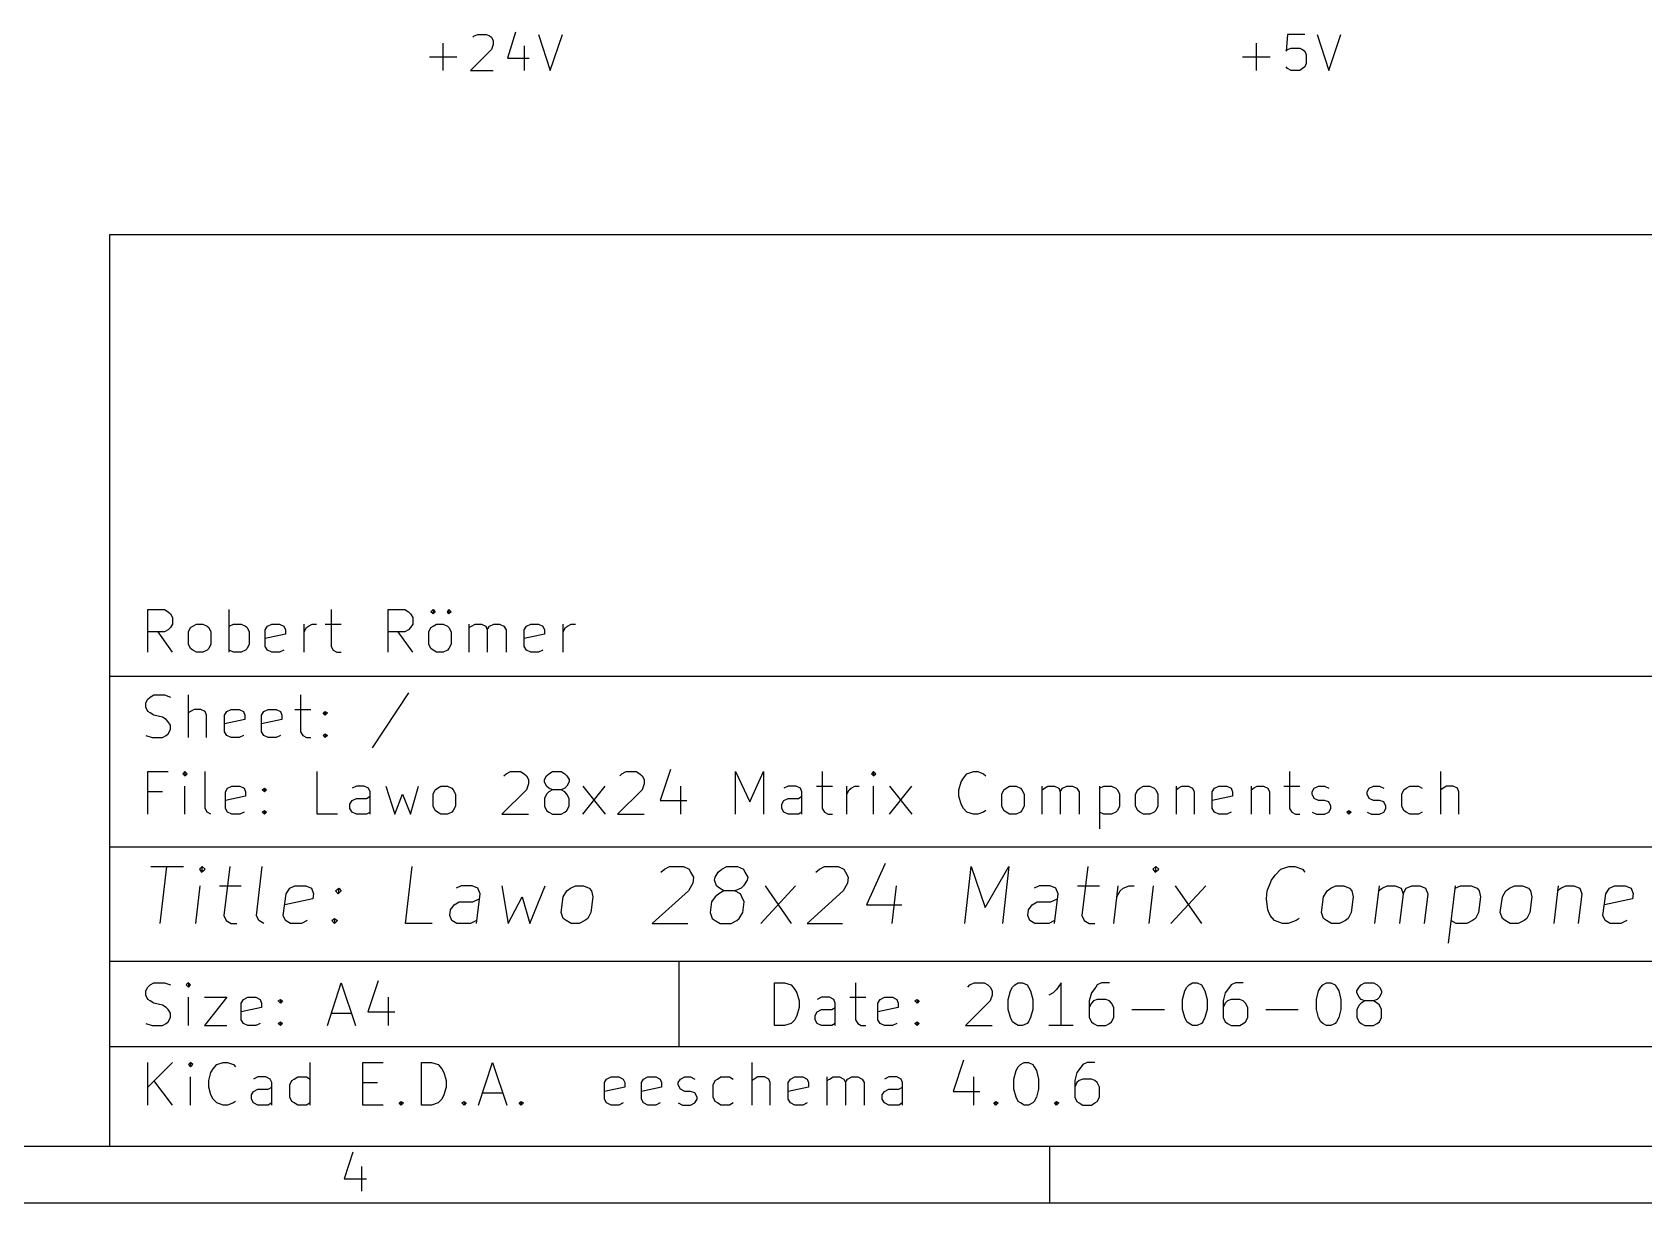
# Model space of a CAD drawing. Extents: x 10 to 287, y -200 to -10.
# Drawn here: x 174.3 to 230.9, y -200 to -158.9 of the extents above; entities that cross this region are included whole.
import ezdxf

# ---------------------------------------------------------------- set-up
doc = ezdxf.new("R2010")
doc.units = 0
doc.header["$MEASUREMENT"] = 0

msp = doc.modelspace()

# ---------------------------------------------------------------- linework, layer by layer
at = {"layer": 'Cyan 2'}
for p, q in [((189.814, -159.029), (189.941, -158.979)), ((189.941, -158.979), (190.246, -158.979)), ((190.246, -158.979), (190.348, -159.029)), ((191.262, -158.902), (190.983, -159.817)), ((192.075, -158.979), (192.481, -160.249)), ((192.481, -160.249), (192.913, -158.979)), ((218.364, -158.979), (218.313, -159.563)), ((218.973, -158.979), (218.364, -158.979)), ((219.405, -158.979), (219.812, -160.249)), ((219.812, -160.249), (220.243, -158.979)), ((188.722, -160.249), (188.722, -159.283)), ((190.424, -159.512), (189.687, -160.249)), ((189.763, -159.08), (189.814, -159.029)), ((190.348, -159.029), (190.424, -159.08)), ((190.424, -159.08), (190.475, -159.207)), ((190.475, -159.334), (190.424, -159.512)), ((190.475, -159.207), (190.475, -159.334)), ((191.567, -159.385), (191.567, -160.249)), ((217.272, -160.249), (217.272, -159.283)), ((218.313, -159.563), (218.364, -159.512)), ((218.364, -159.512), (218.491, -159.461)), ((218.491, -159.461), (218.796, -159.461)), ((218.796, -159.461), (218.897, -159.512)), ((218.897, -159.512), (218.973, -159.563)), ((188.239, -159.766), (189.205, -159.766)), ((190.983, -159.817), (191.745, -159.817)), ((216.789, -159.766), (217.754, -159.766)), ((218.973, -159.563), (219.024, -159.69)), ((219.024, -159.995), (218.973, -160.122)), ((219.024, -159.69), (219.024, -159.995)), ((189.687, -160.249), (190.475, -160.249)), ((218.364, -160.172), (218.313, -160.122)), ((218.491, -160.249), (218.364, -160.172)), ((218.796, -160.249), (218.491, -160.249)), ((218.897, -160.172), (218.796, -160.249)), ((218.973, -160.122), (218.897, -160.172))]:
    msp.add_line(p, q, dxfattribs=at)
at = {"layer": 'Red 2'}
for p, q in [((177.013, -166.014), (177.013, -198.018)), ((285.013, -166.014), (177.013, -166.014)), ((178.359, -180.67), (178.359, -179.172)), ((178.359, -179.172), (178.943, -179.172)), ((178.943, -179.172), (179.07, -179.248)), ((179.07, -179.248), (179.146, -179.324)), ((179.146, -179.324), (179.222, -179.451)), ((181.204, -180.67), (181.204, -179.172)), ((184.785, -179.172), (184.785, -180.467)), ((186.792, -180.67), (186.792, -179.172)), ((186.792, -179.172), (187.376, -179.172)), ((187.376, -179.172), (187.503, -179.248)), ((187.503, -179.248), (187.579, -179.324)), ((187.579, -179.324), (187.655, -179.451)), ((188.29, -179.248), (188.366, -179.172)), ((188.366, -179.324), (188.29, -179.248)), ((188.366, -179.172), (188.443, -179.248)), ((188.366, -179.172), (188.366, -179.324)), ((188.443, -179.248), (188.366, -179.324)), ((188.874, -179.248), (188.925, -179.172)), ((188.925, -179.324), (188.874, -179.248)), ((188.925, -179.172), (189.001, -179.248)), ((188.925, -179.172), (188.925, -179.324)), ((189.001, -179.248), (188.925, -179.324)), ((179.07, -179.883), (178.943, -179.959)), ((179.146, -179.807), (179.07, -179.883)), ((179.222, -179.68), (179.146, -179.807)), ((179.222, -179.451), (179.222, -179.68)), ((179.781, -179.959), (179.857, -179.807)), ((179.857, -179.807), (179.934, -179.756)), ((179.934, -179.756), (180.061, -179.68)), ((180.061, -179.68), (180.289, -179.68)), ((180.289, -179.68), (180.442, -179.756)), ((180.442, -179.756), (180.492, -179.807)), ((180.492, -179.807), (180.569, -179.959)), ((181.204, -179.756), (181.356, -179.68)), ((181.356, -179.68), (181.635, -179.68)), ((181.635, -179.68), (181.788, -179.756)), ((181.788, -179.756), (181.839, -179.807)), ((181.839, -179.807), (181.915, -179.959)), ((182.474, -179.883), (182.55, -179.756)), ((182.474, -180.467), (182.474, -179.883)), ((182.55, -179.756), (182.702, -179.68)), ((182.702, -179.68), (182.982, -179.68)), ((182.982, -179.68), (183.134, -179.756)), ((183.134, -179.756), (183.185, -179.883)), ((183.185, -179.883), (183.185, -180.035)), ((183.845, -180.67), (183.845, -179.68)), ((183.845, -179.959), (183.921, -179.807)), ((183.921, -179.807), (183.998, -179.756)), ((183.998, -179.756), (184.125, -179.68)), ((184.125, -179.68), (184.277, -179.68)), ((184.582, -179.68), (185.141, -179.68)), ((187.503, -179.883), (187.376, -179.959)), ((187.579, -179.807), (187.503, -179.883)), ((187.655, -179.68), (187.579, -179.807)), ((187.655, -179.451), (187.655, -179.68)), ((188.214, -179.959), (188.29, -179.807)), ((188.29, -179.807), (188.366, -179.756)), ((188.366, -179.756), (188.493, -179.68)), ((188.493, -179.68), (188.722, -179.68)), ((188.722, -179.68), (188.874, -179.756)), ((188.874, -179.756), (188.925, -179.807)), ((188.925, -179.807), (189.001, -179.959)), ((189.636, -180.67), (189.636, -179.68)), ((189.636, -179.807), (189.713, -179.756)), ((189.713, -179.756), (189.84, -179.68)), ((189.84, -179.68), (190.068, -179.68)), ((190.068, -179.68), (190.221, -179.756)), ((190.221, -179.756), (190.271, -179.883)), ((190.271, -179.883), (190.348, -179.756)), ((190.271, -179.883), (190.271, -180.67)), ((190.348, -179.756), (190.5, -179.68)), ((190.5, -179.68), (190.703, -179.68)), ((190.703, -179.68), (190.856, -179.756)), ((190.856, -179.756), (190.932, -179.883)), ((190.932, -179.883), (190.932, -180.67)), ((191.567, -179.883), (191.643, -179.756)), ((191.567, -180.467), (191.567, -179.883)), ((191.643, -179.756), (191.795, -179.68)), ((191.795, -179.68), (192.075, -179.68)), ((192.075, -179.68), (192.227, -179.756)), ((192.227, -179.756), (192.278, -179.883)), ((192.278, -179.883), (192.278, -180.035)), ((192.938, -180.67), (192.938, -179.68)), ((192.938, -179.959), (193.015, -179.807)), ((193.015, -179.807), (193.091, -179.756)), ((193.091, -179.756), (193.218, -179.68)), ((193.218, -179.68), (193.37, -179.68)), ((178.943, -179.959), (178.359, -179.959)), ((179.222, -180.67), (178.714, -179.959)), ((179.781, -180.391), (179.781, -179.959)), ((179.857, -180.543), (179.781, -180.391)), ((180.569, -180.391), (180.492, -180.543)), ((180.569, -179.959), (180.569, -180.391)), ((181.915, -180.391), (181.839, -180.543)), ((181.915, -179.959), (181.915, -180.391)), ((183.185, -180.035), (182.474, -180.188)), ((182.55, -180.594), (182.474, -180.467)), ((184.785, -180.467), (184.861, -180.594)), ((187.376, -179.959), (186.792, -179.959)), ((187.655, -180.67), (187.147, -179.959)), ((188.214, -180.391), (188.214, -179.959)), ((188.29, -180.543), (188.214, -180.391)), ((189.001, -180.391), (188.925, -180.543)), ((189.001, -179.959), (189.001, -180.391)), ((192.278, -180.035), (191.567, -180.188)), ((191.643, -180.594), (191.567, -180.467)), ((179.934, -180.594), (179.857, -180.543)), ((180.061, -180.67), (179.934, -180.594)), ((180.289, -180.67), (180.061, -180.67)), ((180.442, -180.594), (180.289, -180.67)), ((180.492, -180.543), (180.442, -180.594)), ((181.356, -180.67), (181.204, -180.594)), ((181.635, -180.67), (181.356, -180.67)), ((181.788, -180.594), (181.635, -180.67)), ((181.839, -180.543), (181.788, -180.594)), ((182.702, -180.67), (182.55, -180.594)), ((182.982, -180.67), (182.702, -180.67)), ((183.134, -180.594), (182.982, -180.67)), ((184.861, -180.594), (184.988, -180.67)), ((184.988, -180.67), (185.141, -180.67)), ((188.366, -180.594), (188.29, -180.543)), ((188.493, -180.67), (188.366, -180.594)), ((188.722, -180.67), (188.493, -180.67)), ((188.874, -180.594), (188.722, -180.67)), ((188.925, -180.543), (188.874, -180.594)), ((191.795, -180.67), (191.643, -180.594)), ((192.075, -180.67), (191.795, -180.67)), ((192.227, -180.594), (192.075, -180.67)), ((177.013, -181.508), (285.013, -181.508)), ((178.435, -182.245), (178.562, -182.169)), ((178.562, -182.169), (178.943, -182.169)), ((178.943, -182.169), (179.146, -182.245)), ((179.781, -183.667), (179.781, -182.169)), ((183.718, -182.169), (183.718, -183.464)), ((187.503, -182.093), (186.233, -184.023)), ((178.283, -182.448), (178.359, -182.321)), ((178.283, -182.601), (178.283, -182.448)), ((178.359, -182.753), (178.283, -182.601)), ((178.359, -182.321), (178.435, -182.245)), ((179.984, -182.677), (179.857, -182.753)), ((180.213, -182.677), (179.984, -182.677)), ((180.365, -182.753), (180.213, -182.677)), ((181.127, -182.753), (181.28, -182.677)), ((181.28, -182.677), (181.559, -182.677)), ((181.559, -182.677), (181.712, -182.753)), ((182.423, -182.753), (182.575, -182.677)), ((182.575, -182.677), (182.855, -182.677)), ((182.855, -182.677), (183.007, -182.753)), ((183.515, -182.677), (184.074, -182.677)), ((178.435, -182.804), (178.359, -182.753)), ((178.562, -182.88), (178.435, -182.804)), ((178.867, -182.956), (178.562, -182.88)), ((178.994, -183.032), (178.867, -182.956)), ((179.07, -183.109), (178.994, -183.032)), ((179.146, -183.236), (179.07, -183.109)), ((179.146, -183.388), (179.146, -183.236)), ((179.857, -182.753), (179.781, -182.804)), ((180.416, -182.88), (180.365, -182.753)), ((180.416, -183.667), (180.416, -182.88)), ((181.051, -182.88), (181.127, -182.753)), ((181.051, -183.464), (181.051, -182.88)), ((181.762, -183.032), (181.051, -183.185)), ((181.712, -182.753), (181.762, -182.88)), ((181.762, -182.88), (181.762, -183.032)), ((182.347, -182.88), (182.423, -182.753)), ((182.347, -183.464), (182.347, -182.88)), ((183.058, -183.032), (182.347, -183.185)), ((183.007, -182.753), (183.058, -182.88)), ((183.058, -182.88), (183.058, -183.032)), ((184.506, -182.804), (184.582, -182.753)), ((184.582, -182.88), (184.506, -182.804)), ((184.582, -182.753), (184.658, -182.804)), ((184.582, -182.753), (184.582, -182.88)), ((184.658, -182.804), (184.582, -182.88)), ((178.283, -183.591), (178.511, -183.667)), ((178.511, -183.667), (178.867, -183.667)), ((178.867, -183.667), (178.994, -183.591)), ((178.994, -183.591), (179.07, -183.54)), ((179.07, -183.54), (179.146, -183.388)), ((181.127, -183.591), (181.051, -183.464)), ((181.28, -183.667), (181.127, -183.591)), ((181.559, -183.667), (181.28, -183.667)), ((181.712, -183.591), (181.559, -183.667)), ((182.423, -183.591), (182.347, -183.464)), ((182.575, -183.667), (182.423, -183.591)), ((182.855, -183.667), (182.575, -183.667)), ((183.007, -183.591), (182.855, -183.667)), ((183.718, -183.464), (183.794, -183.591)), ((183.794, -183.591), (183.921, -183.667)), ((183.921, -183.667), (184.074, -183.667)), ((184.506, -183.591), (184.582, -183.54)), ((184.582, -183.667), (184.506, -183.591)), ((184.582, -183.54), (184.658, -183.591)), ((184.582, -183.54), (184.582, -183.667)), ((184.658, -183.591), (184.582, -183.667)), ((178.359, -186.36), (178.359, -184.861)), ((178.359, -184.861), (179.07, -184.861)), ((179.654, -184.861), (179.578, -184.937)), ((179.578, -184.937), (179.654, -185.014)), ((179.73, -184.937), (179.654, -184.861)), ((179.654, -184.861), (179.654, -185.014)), ((179.654, -185.014), (179.73, -184.937)), ((180.365, -186.157), (180.365, -184.861)), ((184.302, -186.36), (184.302, -184.861)), ((190.856, -185.014), (190.932, -184.937)), ((190.932, -184.937), (191.084, -184.861)), ((191.084, -184.861), (191.44, -184.861)), ((191.44, -184.861), (191.567, -184.937)), ((191.567, -184.937), (191.643, -185.014)), ((192.354, -185.014), (192.43, -184.937)), ((192.43, -184.937), (192.557, -184.861)), ((192.557, -184.861), (192.862, -184.861)), ((192.862, -184.861), (192.989, -184.937)), ((192.989, -184.937), (193.065, -185.014)), ((194.92, -185.014), (194.996, -184.937)), ((194.996, -184.937), (195.148, -184.861)), ((195.148, -184.861), (195.504, -184.861)), ((195.504, -184.861), (195.631, -184.937)), ((195.631, -184.937), (195.707, -185.014)), ((196.698, -184.785), (196.342, -185.877)), ((198.984, -186.36), (198.984, -184.861)), ((198.984, -184.861), (199.492, -185.928)), ((199.492, -185.928), (199.974, -184.861)), ((199.974, -184.861), (199.974, -186.36)), ((202.032, -184.861), (202.032, -186.157)), ((203.835, -184.861), (203.759, -184.937)), ((203.759, -184.937), (203.835, -185.014)), ((203.911, -184.937), (203.835, -184.861)), ((203.835, -184.861), (203.835, -185.014)), ((203.835, -185.014), (203.911, -184.937)), ((206.985, -185.09), (207.112, -184.937)), ((207.112, -184.937), (207.34, -184.861)), ((207.34, -184.861), (207.493, -184.861)), ((207.493, -184.861), (207.696, -184.937)), ((207.696, -184.937), (207.772, -185.014)), ((218.44, -184.861), (218.44, -186.157)), ((223.749, -186.36), (223.749, -184.861)), ((178.867, -185.572), (178.359, -185.572)), ((179.654, -186.36), (179.654, -185.369)), ((181.077, -185.572), (181.153, -185.445)), ((181.077, -186.157), (181.077, -185.572)), ((181.153, -185.445), (181.305, -185.369)), ((181.305, -185.369), (181.585, -185.369)), ((181.585, -185.369), (181.737, -185.445)), ((181.737, -185.445), (181.788, -185.572)), ((181.788, -185.572), (181.788, -185.725)), ((182.372, -185.496), (182.448, -185.445)), ((182.448, -185.572), (182.372, -185.496)), ((182.448, -185.445), (182.524, -185.496)), ((182.448, -185.445), (182.448, -185.572)), ((182.524, -185.496), (182.448, -185.572)), ((185.674, -185.369), (185.522, -185.445)), ((185.953, -185.369), (185.674, -185.369)), ((186.106, -185.445), (185.953, -185.369)), ((186.157, -185.572), (186.106, -185.445)), ((186.157, -186.36), (186.157, -185.572)), ((186.715, -185.369), (187.02, -186.36)), ((187.579, -186.36), (187.858, -185.369)), ((188.366, -185.649), (188.443, -185.496)), ((188.443, -185.496), (188.519, -185.445)), ((188.519, -185.445), (188.646, -185.369)), ((188.646, -185.369), (188.874, -185.369)), ((188.874, -185.369), (189.027, -185.445)), ((189.027, -185.445), (189.078, -185.496)), ((189.078, -185.496), (189.154, -185.649)), ((191.643, -185.496), (190.779, -186.36)), ((191.643, -185.014), (191.719, -185.141)), ((191.719, -185.293), (191.643, -185.496)), ((191.719, -185.141), (191.719, -185.293)), ((192.278, -185.141), (192.354, -185.014)), ((192.278, -185.217), (192.278, -185.141)), ((192.354, -185.369), (192.278, -185.217)), ((192.43, -185.445), (192.354, -185.369)), ((192.43, -185.572), (192.354, -185.649)), ((192.557, -185.496), (192.43, -185.445)), ((192.557, -185.496), (192.43, -185.572)), ((192.862, -185.496), (192.557, -185.496)), ((192.989, -185.445), (192.862, -185.496)), ((192.989, -185.572), (192.862, -185.496)), ((193.065, -185.369), (192.989, -185.445)), ((193.065, -185.649), (192.989, -185.572)), ((193.065, -185.014), (193.142, -185.141)), ((193.142, -185.217), (193.065, -185.369)), ((193.142, -185.141), (193.142, -185.217)), ((193.624, -186.36), (194.412, -185.369)), ((193.624, -185.369), (194.412, -186.36)), ((195.707, -185.496), (194.843, -186.36)), ((195.707, -185.014), (195.783, -185.141)), ((195.783, -185.293), (195.707, -185.496)), ((195.783, -185.141), (195.783, -185.293)), ((197.053, -185.369), (197.053, -186.36)), ((200.838, -185.369), (200.685, -185.445)), ((201.117, -185.369), (200.838, -185.369)), ((201.27, -185.445), (201.117, -185.369)), ((201.32, -185.572), (201.27, -185.445)), ((201.32, -186.36), (201.32, -185.572)), ((201.828, -185.369), (202.387, -185.369)), ((202.895, -186.36), (202.895, -185.369)), ((202.895, -185.649), (202.971, -185.496)), ((202.971, -185.496), (203.048, -185.445)), ((203.048, -185.445), (203.175, -185.369)), ((203.175, -185.369), (203.327, -185.369)), ((203.835, -186.36), (203.835, -185.369)), ((204.394, -186.36), (205.181, -185.369)), ((204.394, -185.369), (205.181, -186.36)), ((206.832, -185.496), (206.908, -185.217)), ((206.832, -185.725), (206.832, -185.496)), ((206.908, -185.217), (206.985, -185.09)), ((208.331, -185.649), (208.407, -185.496)), ((208.407, -185.496), (208.483, -185.445)), ((208.483, -185.445), (208.61, -185.369)), ((208.61, -185.369), (208.839, -185.369)), ((208.839, -185.369), (208.991, -185.445)), ((208.991, -185.445), (209.042, -185.496)), ((209.042, -185.496), (209.118, -185.649)), ((209.753, -186.36), (209.753, -185.369)), ((209.753, -185.496), (209.829, -185.445)), ((209.829, -185.445), (209.956, -185.369)), ((209.956, -185.369), (210.185, -185.369)), ((210.185, -185.369), (210.337, -185.445)), ((210.337, -185.445), (210.388, -185.572)), ((210.388, -185.572), (210.464, -185.445)), ((210.388, -185.572), (210.388, -186.36)), ((210.464, -185.445), (210.617, -185.369)), ((210.617, -185.369), (210.82, -185.369)), ((210.82, -185.369), (210.972, -185.445)), ((210.972, -185.445), (211.049, -185.572)), ((211.049, -185.572), (211.049, -186.36)), ((211.76, -185.369), (211.76, -186.868)), ((211.76, -185.445), (211.912, -185.369)), ((211.912, -185.369), (212.192, -185.369)), ((212.192, -185.369), (212.344, -185.445)), ((212.344, -185.445), (212.395, -185.496)), ((212.395, -185.496), (212.471, -185.649)), ((213.03, -185.649), (213.106, -185.496)), ((213.106, -185.496), (213.182, -185.445)), ((213.182, -185.445), (213.309, -185.369)), ((213.309, -185.369), (213.538, -185.369)), ((213.538, -185.369), (213.69, -185.445)), ((213.69, -185.445), (213.741, -185.496)), ((213.741, -185.496), (213.817, -185.649)), ((214.452, -185.369), (214.452, -186.36)), ((214.452, -185.496), (214.528, -185.445)), ((214.528, -185.445), (214.655, -185.369)), ((214.655, -185.369), (214.884, -185.369)), ((214.884, -185.369), (215.036, -185.445)), ((215.036, -185.445), (215.087, -185.572)), ((215.087, -185.572), (215.087, -186.36)), ((215.722, -185.572), (215.798, -185.445)), ((215.722, -186.157), (215.722, -185.572)), ((215.798, -185.445), (215.951, -185.369)), ((215.951, -185.369), (216.23, -185.369)), ((216.23, -185.369), (216.383, -185.445)), ((216.383, -185.445), (216.433, -185.572)), ((216.433, -185.572), (216.433, -185.725)), ((217.094, -185.369), (217.094, -186.36)), ((217.094, -185.496), (217.17, -185.445)), ((217.17, -185.445), (217.297, -185.369)), ((217.297, -185.369), (217.526, -185.369)), ((217.526, -185.369), (217.678, -185.445)), ((217.678, -185.445), (217.729, -185.572)), ((217.729, -185.572), (217.729, -186.36)), ((218.237, -185.369), (218.796, -185.369)), ((219.227, -185.572), (219.304, -185.445)), ((219.227, -185.649), (219.227, -185.572)), ((219.304, -185.445), (219.456, -185.369)), ((219.456, -185.369), (219.659, -185.369)), ((219.659, -185.369), (219.812, -185.445)), ((221.158, -185.572), (221.234, -185.445)), ((221.158, -185.649), (221.158, -185.572)), ((221.234, -185.445), (221.386, -185.369)), ((221.386, -185.369), (221.59, -185.369)), ((221.59, -185.369), (221.742, -185.445)), ((222.377, -185.649), (222.453, -185.496)), ((222.453, -185.496), (222.529, -185.445)), ((222.529, -185.445), (222.656, -185.369)), ((222.656, -185.369), (222.961, -185.369)), ((222.961, -185.369), (223.088, -185.445)), ((223.825, -185.445), (223.749, -185.496)), ((223.952, -185.369), (223.825, -185.445)), ((224.18, -185.369), (223.952, -185.369)), ((224.333, -185.445), (224.18, -185.369)), ((224.384, -185.572), (224.333, -185.445)), ((224.384, -186.36), (224.384, -185.572)), ((181.788, -185.725), (181.077, -185.877)), ((185.445, -186.004), (185.522, -185.877)), ((185.445, -186.157), (185.445, -186.004)), ((185.522, -185.877), (185.674, -185.801)), ((185.674, -185.801), (186.03, -185.801)), ((186.03, -185.801), (186.157, -185.725)), ((187.02, -186.36), (187.3, -185.649)), ((187.3, -185.649), (187.579, -186.36)), ((188.366, -186.08), (188.366, -185.649)), ((188.443, -186.233), (188.366, -186.08)), ((189.154, -186.08), (189.078, -186.233)), ((189.154, -185.649), (189.154, -186.08)), ((192.354, -185.649), (192.278, -185.801)), ((192.278, -185.801), (192.278, -186.08)), ((192.278, -186.08), (192.354, -186.233)), ((193.142, -185.801), (193.065, -185.649)), ((193.065, -186.233), (193.142, -186.08)), ((193.142, -186.08), (193.142, -185.801)), ((196.342, -185.877), (197.282, -185.877)), ((200.609, -186.004), (200.685, -185.877)), ((200.609, -186.157), (200.609, -186.004)), ((200.685, -185.877), (200.838, -185.801)), ((200.838, -185.801), (201.193, -185.801)), ((201.193, -185.801), (201.32, -185.725)), ((206.908, -186.004), (206.832, -185.725)), ((206.985, -186.157), (206.908, -186.004)), ((208.331, -186.08), (208.331, -185.649)), ((208.407, -186.233), (208.331, -186.08)), ((209.118, -186.08), (209.042, -186.233)), ((209.118, -185.649), (209.118, -186.08)), ((212.471, -186.08), (212.395, -186.233)), ((212.471, -185.649), (212.471, -186.08)), ((213.03, -186.08), (213.03, -185.649)), ((213.106, -186.233), (213.03, -186.08)), ((213.817, -186.08), (213.741, -186.233)), ((213.817, -185.649), (213.817, -186.08)), ((216.433, -185.725), (215.722, -185.877)), ((219.304, -185.801), (219.227, -185.649)), ((219.456, -185.877), (219.304, -185.801)), ((219.659, -185.877), (219.456, -185.877)), ((219.812, -185.928), (219.659, -185.877)), ((219.888, -186.08), (219.812, -185.928)), ((219.888, -186.157), (219.888, -186.08)), ((221.234, -185.801), (221.158, -185.649)), ((221.386, -185.877), (221.234, -185.801)), ((221.59, -185.877), (221.386, -185.877)), ((221.742, -185.928), (221.59, -185.877)), ((221.818, -186.08), (221.742, -185.928)), ((221.818, -186.157), (221.818, -186.08)), ((222.377, -186.08), (222.377, -185.649)), ((222.453, -186.233), (222.377, -186.08)), ((180.442, -186.284), (180.365, -186.157)), ((180.569, -186.36), (180.442, -186.284)), ((181.153, -186.284), (181.077, -186.157)), ((181.305, -186.36), (181.153, -186.284)), ((181.585, -186.36), (181.305, -186.36)), ((181.737, -186.284), (181.585, -186.36)), ((182.372, -186.284), (182.448, -186.233)), ((182.448, -186.36), (182.372, -186.284)), ((182.448, -186.233), (182.524, -186.284)), ((182.448, -186.233), (182.448, -186.36)), ((182.524, -186.284), (182.448, -186.36)), ((185.014, -186.36), (184.302, -186.36)), ((185.522, -186.284), (185.445, -186.157)), ((185.674, -186.36), (185.522, -186.284)), ((186.03, -186.36), (185.674, -186.36)), ((186.157, -186.284), (186.03, -186.36)), ((188.519, -186.284), (188.443, -186.233)), ((188.646, -186.36), (188.519, -186.284)), ((188.874, -186.36), (188.646, -186.36)), ((189.027, -186.284), (188.874, -186.36)), ((189.078, -186.233), (189.027, -186.284)), ((190.779, -186.36), (191.719, -186.36)), ((192.354, -186.233), (192.43, -186.284)), ((192.43, -186.284), (192.557, -186.36)), ((192.557, -186.36), (192.862, -186.36)), ((192.862, -186.36), (192.989, -186.284)), ((192.989, -186.284), (193.065, -186.233)), ((194.843, -186.36), (195.783, -186.36)), ((200.685, -186.284), (200.609, -186.157)), ((200.838, -186.36), (200.685, -186.284)), ((201.193, -186.36), (200.838, -186.36)), ((201.32, -186.284), (201.193, -186.36)), ((202.032, -186.157), (202.108, -186.284)), ((202.108, -186.284), (202.235, -186.36)), ((202.235, -186.36), (202.387, -186.36)), ((207.112, -186.284), (206.985, -186.157)), ((207.34, -186.36), (207.112, -186.284)), ((207.493, -186.36), (207.34, -186.36)), ((207.696, -186.284), (207.493, -186.36)), ((207.772, -186.233), (207.696, -186.284)), ((208.483, -186.284), (208.407, -186.233)), ((208.61, -186.36), (208.483, -186.284)), ((208.839, -186.36), (208.61, -186.36)), ((208.991, -186.284), (208.839, -186.36)), ((209.042, -186.233), (208.991, -186.284)), ((211.912, -186.36), (211.76, -186.284)), ((212.192, -186.36), (211.912, -186.36)), ((212.344, -186.284), (212.192, -186.36)), ((212.395, -186.233), (212.344, -186.284)), ((213.182, -186.284), (213.106, -186.233)), ((213.309, -186.36), (213.182, -186.284)), ((213.538, -186.36), (213.309, -186.36)), ((213.69, -186.284), (213.538, -186.36)), ((213.741, -186.233), (213.69, -186.284)), ((215.798, -186.284), (215.722, -186.157)), ((215.951, -186.36), (215.798, -186.284)), ((216.23, -186.36), (215.951, -186.36)), ((216.383, -186.284), (216.23, -186.36)), ((218.44, -186.157), (218.516, -186.284)), ((218.516, -186.284), (218.643, -186.36)), ((218.643, -186.36), (218.796, -186.36)), ((219.227, -186.284), (219.38, -186.36)), ((219.38, -186.36), (219.659, -186.36)), ((219.659, -186.36), (219.812, -186.284)), ((219.812, -186.284), (219.888, -186.157)), ((220.447, -186.284), (220.523, -186.233)), ((220.523, -186.36), (220.447, -186.284)), ((220.523, -186.233), (220.599, -186.284)), ((220.523, -186.233), (220.523, -186.36)), ((220.599, -186.284), (220.523, -186.36)), ((221.158, -186.284), (221.31, -186.36)), ((221.31, -186.36), (221.59, -186.36)), ((221.59, -186.36), (221.742, -186.284)), ((221.742, -186.284), (221.818, -186.157)), ((222.529, -186.284), (222.453, -186.233)), ((222.656, -186.36), (222.529, -186.284)), ((222.961, -186.36), (222.656, -186.36)), ((223.088, -186.284), (222.961, -186.36)), ((177.013, -187.503), (285.013, -187.503)), ((178.46, -188.189), (179.603, -188.189)), ((178.791, -190.195), (179.019, -188.189)), ((180.264, -188.189), (180.162, -188.29)), ((180.162, -188.29), (180.238, -188.392)), ((180.264, -188.189), (180.238, -188.392)), ((180.238, -188.392), (180.365, -188.29)), ((180.365, -188.29), (180.264, -188.189)), ((181.229, -188.189), (181.026, -189.916)), ((182.169, -189.916), (182.372, -188.189)), ((187.401, -190.195), (187.63, -188.189)), ((196.367, -188.392), (196.494, -188.29)), ((196.494, -188.29), (196.672, -188.189)), ((196.672, -188.189), (197.155, -188.189)), ((197.155, -188.189), (197.358, -188.29)), ((197.358, -188.29), (197.409, -188.392)), ((197.409, -188.392), (197.51, -188.57)), ((198.272, -188.57), (198.374, -188.392)), ((198.374, -188.392), (198.501, -188.29)), ((198.501, -188.29), (198.679, -188.189)), ((198.679, -188.189), (199.06, -188.189)), ((199.06, -188.189), (199.263, -188.29)), ((199.263, -188.29), (199.314, -188.392)), ((199.314, -188.392), (199.415, -188.57)), ((201.803, -188.392), (201.93, -188.29)), ((201.93, -188.29), (202.108, -188.189)), ((202.108, -188.189), (202.59, -188.189)), ((202.59, -188.189), (202.794, -188.29)), ((202.794, -188.29), (202.844, -188.392)), ((202.844, -188.392), (202.946, -188.57)), ((204.241, -188.087), (203.581, -189.535)), ((207.035, -190.195), (207.264, -188.189)), ((207.264, -188.189), (207.747, -189.636)), ((207.747, -189.636), (208.585, -188.189)), ((208.585, -188.189), (208.356, -190.195)), ((211.353, -188.189), (211.15, -189.916)), ((213.741, -188.189), (213.639, -188.29)), ((213.639, -188.29), (213.716, -188.392)), ((213.741, -188.189), (213.716, -188.392)), ((213.716, -188.392), (213.843, -188.29)), ((213.843, -188.29), (213.741, -188.189)), ((217.932, -188.493), (218.135, -188.29)), ((218.135, -188.29), (218.415, -188.189)), ((218.415, -188.189), (218.618, -188.189)), ((218.618, -188.189), (218.897, -188.29)), ((218.897, -188.29), (218.973, -188.392)), ((180.035, -190.195), (180.188, -188.874)), ((180.873, -188.874), (181.635, -188.874)), ((183.21, -189.154), (183.337, -188.951)), ((183.337, -188.951), (183.515, -188.874)), ((183.515, -188.874), (183.896, -188.874)), ((183.896, -188.874), (184.099, -188.951)), ((184.099, -188.951), (184.175, -189.154)), ((184.937, -189.052), (185.064, -188.951)), ((185.064, -188.951), (185.039, -189.154)), ((185.064, -188.951), (185.141, -189.052)), ((189.357, -188.874), (189.179, -188.951)), ((189.738, -188.874), (189.357, -188.874)), ((189.941, -188.951), (189.738, -188.874)), ((190.017, -189.154), (189.941, -188.951)), ((190.779, -188.874), (191.008, -190.195)), ((191.77, -190.195), (192.303, -188.874)), ((193.065, -189.052), (193.192, -188.951)), ((193.192, -188.951), (193.37, -188.874)), ((193.37, -188.874), (193.65, -188.874)), ((193.65, -188.874), (193.853, -188.951)), ((193.853, -188.951), (193.929, -189.052)), ((197.485, -188.773), (197.333, -189.052)), ((197.51, -188.57), (197.485, -188.773)), ((198.247, -188.671), (198.272, -188.57)), ((198.323, -188.874), (198.247, -188.671)), ((198.425, -188.951), (198.323, -188.874)), ((198.577, -189.052), (198.425, -188.951)), ((199.187, -188.951), (198.958, -189.052)), ((199.263, -188.874), (199.187, -188.951)), ((199.39, -188.671), (199.263, -188.874)), ((199.415, -188.57), (199.39, -188.671)), ((199.873, -190.195), (201.092, -188.874)), ((200.025, -188.874), (200.939, -190.195)), ((202.921, -188.773), (202.768, -189.052)), ((202.946, -188.57), (202.921, -188.773)), ((204.622, -188.874), (204.47, -190.195)), ((209.652, -188.874), (209.474, -188.951)), ((210.033, -188.874), (209.652, -188.874)), ((210.236, -188.951), (210.033, -188.874)), ((210.312, -189.154), (210.236, -188.951)), ((210.998, -188.874), (211.76, -188.874)), ((212.268, -190.195), (212.42, -188.874)), ((212.496, -189.052), (212.598, -188.951)), ((212.598, -188.951), (212.801, -188.874)), ((212.801, -188.874), (212.979, -188.874)), ((213.512, -190.195), (213.665, -188.874)), ((214.274, -190.195), (215.494, -188.874)), ((214.427, -188.874), (215.341, -190.195)), ((217.653, -189.052), (217.805, -188.671)), ((217.805, -188.671), (217.932, -188.493)), ((219.761, -189.052), (219.888, -188.951)), ((219.888, -188.951), (220.066, -188.874)), ((220.066, -188.874), (220.345, -188.874)), ((220.345, -188.874), (220.548, -188.951)), ((220.548, -188.951), (220.624, -189.052)), ((221.437, -190.195), (221.59, -188.874)), ((221.564, -189.052), (221.691, -188.951)), ((221.691, -188.951), (221.869, -188.874)), ((221.869, -188.874), (222.148, -188.874)), ((222.148, -188.874), (222.352, -188.951)), ((222.352, -188.951), (222.428, -189.154)), ((222.428, -189.154), (222.529, -188.951)), ((222.529, -188.951), (222.733, -188.874)), ((222.733, -188.874), (223.012, -188.874)), ((223.012, -188.874), (223.215, -188.951)), ((223.215, -188.951), (223.291, -189.154)), ((224.257, -188.874), (224.003, -190.881)), ((224.257, -188.951), (224.434, -188.874)), ((224.434, -188.874), (224.815, -188.874)), ((224.815, -188.874), (225.019, -188.951)), ((225.019, -188.951), (225.095, -189.052)), ((226.035, -189.052), (226.162, -188.951)), ((226.162, -188.951), (226.339, -188.874)), ((226.339, -188.874), (226.619, -188.874)), ((226.619, -188.874), (226.822, -188.951)), ((226.822, -188.951), (226.898, -189.052)), ((227.863, -188.874), (227.711, -190.195)), ((227.838, -189.052), (227.965, -188.951)), ((227.965, -188.951), (228.143, -188.874)), ((228.143, -188.874), (228.422, -188.874)), ((228.422, -188.874), (228.625, -188.951)), ((228.625, -188.951), (228.702, -189.154)), ((229.54, -189.154), (229.667, -188.951)), ((229.667, -188.951), (229.845, -188.874)), ((229.845, -188.874), (230.226, -188.874)), ((230.226, -188.874), (230.429, -188.951)), ((230.429, -188.951), (230.505, -189.154)), ((183.109, -189.916), (183.21, -189.154)), ((184.15, -189.332), (183.159, -189.535)), ((184.175, -189.154), (184.15, -189.332)), ((185.039, -189.154), (184.937, -189.052)), ((185.141, -189.052), (185.039, -189.154)), ((188.976, -189.713), (189.103, -189.535)), ((189.103, -189.535), (189.281, -189.433)), ((189.281, -189.433), (189.763, -189.433)), ((189.763, -189.433), (189.992, -189.332)), ((189.89, -190.195), (190.017, -189.154)), ((191.008, -190.195), (191.491, -189.255)), ((191.491, -189.255), (191.77, -190.195)), ((192.862, -189.814), (192.938, -189.255)), ((192.938, -189.255), (193.065, -189.052)), ((193.98, -189.255), (193.904, -189.814)), ((193.929, -189.052), (193.98, -189.255)), ((197.333, -189.052), (196.063, -190.195)), ((198.145, -189.433), (198.095, -189.814)), ((198.272, -189.255), (198.145, -189.433)), ((198.399, -189.154), (198.272, -189.255)), ((198.577, -189.052), (198.399, -189.154)), ((198.958, -189.052), (198.577, -189.052)), ((199.161, -189.154), (198.958, -189.052)), ((199.212, -189.255), (199.161, -189.154)), ((199.288, -189.433), (199.212, -189.255)), ((199.238, -189.814), (199.288, -189.433)), ((202.768, -189.052), (201.498, -190.195)), ((203.581, -189.535), (204.826, -189.535)), ((209.271, -189.713), (209.398, -189.535)), ((209.398, -189.535), (209.575, -189.433)), ((209.575, -189.433), (210.058, -189.433)), ((210.058, -189.433), (210.287, -189.332)), ((210.185, -190.195), (210.312, -189.154)), ((212.369, -189.255), (212.496, -189.052)), ((217.627, -189.332), (217.653, -189.052)), ((217.678, -189.713), (217.627, -189.332)), ((219.558, -189.814), (219.634, -189.255)), ((219.634, -189.255), (219.761, -189.052)), ((220.675, -189.255), (220.599, -189.814)), ((220.624, -189.052), (220.675, -189.255)), ((222.428, -189.154), (222.301, -190.195)), ((223.291, -189.154), (223.164, -190.195)), ((225.146, -189.255), (225.069, -189.814)), ((225.095, -189.052), (225.146, -189.255)), ((225.831, -189.814), (225.908, -189.255)), ((225.908, -189.255), (226.035, -189.052)), ((226.949, -189.255), (226.873, -189.814)), ((226.898, -189.052), (226.949, -189.255)), ((228.702, -189.154), (228.575, -190.195)), ((229.438, -189.916), (229.54, -189.154)), ((230.48, -189.332), (229.489, -189.535)), ((230.505, -189.154), (230.48, -189.332)), ((181.026, -189.916), (181.102, -190.094)), ((181.102, -190.094), (181.28, -190.195)), ((182.245, -190.094), (182.169, -189.916)), ((182.423, -190.195), (182.245, -190.094)), ((183.185, -190.094), (183.109, -189.916)), ((183.363, -190.195), (183.185, -190.094)), ((183.947, -190.094), (183.744, -190.195)), ((184.81, -190.094), (184.912, -190.017)), ((184.912, -190.195), (184.81, -190.094)), ((184.912, -190.017), (185.014, -190.094)), ((184.912, -190.017), (184.912, -190.195)), ((185.014, -190.094), (184.912, -190.195)), ((188.951, -189.916), (188.976, -189.713)), ((189.027, -190.094), (188.951, -189.916)), ((189.205, -190.195), (189.027, -190.094)), ((189.89, -190.094), (189.687, -190.195)), ((192.938, -190.017), (192.862, -189.814)), ((193.04, -190.094), (192.938, -190.017)), ((193.218, -190.195), (193.04, -190.094)), ((193.7, -190.094), (193.497, -190.195)), ((193.802, -190.017), (193.7, -190.094)), ((193.904, -189.814), (193.802, -190.017)), ((198.095, -189.814), (198.171, -190.017)), ((198.171, -190.017), (198.272, -190.094)), ((198.272, -190.094), (198.45, -190.195)), ((198.831, -190.195), (199.034, -190.094)), ((199.034, -190.094), (199.111, -190.017)), ((199.111, -190.017), (199.238, -189.814)), ((209.245, -189.916), (209.271, -189.713)), ((209.321, -190.094), (209.245, -189.916)), ((209.499, -190.195), (209.321, -190.094)), ((210.185, -190.094), (209.982, -190.195)), ((211.15, -189.916), (211.226, -190.094)), ((211.226, -190.094), (211.404, -190.195)), ((217.754, -189.916), (217.678, -189.713)), ((217.907, -190.094), (217.754, -189.916)), ((218.186, -190.195), (217.907, -190.094)), ((218.669, -190.094), (218.389, -190.195)), ((218.77, -190.017), (218.669, -190.094)), ((219.634, -190.017), (219.558, -189.814)), ((219.735, -190.094), (219.634, -190.017)), ((219.913, -190.195), (219.735, -190.094)), ((220.396, -190.094), (220.193, -190.195)), ((220.497, -190.017), (220.396, -190.094)), ((220.599, -189.814), (220.497, -190.017)), ((224.282, -190.195), (224.104, -190.094)), ((224.866, -190.094), (224.663, -190.195)), ((224.968, -190.017), (224.866, -190.094)), ((225.069, -189.814), (224.968, -190.017)), ((225.908, -190.017), (225.831, -189.814)), ((226.009, -190.094), (225.908, -190.017)), ((226.187, -190.195), (226.009, -190.094)), ((226.67, -190.094), (226.466, -190.195)), ((226.771, -190.017), (226.67, -190.094)), ((226.873, -189.814), (226.771, -190.017)), ((229.514, -190.094), (229.438, -189.916)), ((229.692, -190.195), (229.514, -190.094)), ((230.276, -190.094), (230.073, -190.195)), ((181.28, -190.195), (181.483, -190.195)), ((183.744, -190.195), (183.363, -190.195)), ((188.341, -190.195), (187.401, -190.195)), ((189.687, -190.195), (189.205, -190.195)), ((193.497, -190.195), (193.218, -190.195)), ((196.063, -190.195), (197.307, -190.195)), ((198.45, -190.195), (198.831, -190.195)), ((201.498, -190.195), (202.743, -190.195)), ((209.982, -190.195), (209.499, -190.195)), ((211.404, -190.195), (211.607, -190.195)), ((218.389, -190.195), (218.186, -190.195)), ((220.193, -190.195), (219.913, -190.195)), ((224.663, -190.195), (224.282, -190.195)), ((226.466, -190.195), (226.187, -190.195)), ((230.073, -190.195), (229.692, -190.195)), ((177.013, -191.516), (285.013, -191.516)), ((197.002, -191.516), (197.002, -194.513)), ((178.359, -192.43), (178.435, -192.354)), ((178.435, -192.354), (178.562, -192.278)), ((178.562, -192.278), (178.943, -192.278)), ((178.943, -192.278), (179.146, -192.354)), ((179.781, -192.278), (179.705, -192.354)), ((179.705, -192.354), (179.781, -192.43)), ((179.857, -192.354), (179.781, -192.278)), ((179.781, -192.278), (179.781, -192.43)), ((179.781, -192.43), (179.857, -192.354)), ((184.658, -193.777), (185.141, -192.278)), ((185.141, -192.278), (185.649, -193.777)), ((186.436, -192.202), (186.08, -193.294)), ((200.355, -193.777), (200.355, -192.278)), ((200.355, -192.278), (200.711, -192.278)), ((200.711, -192.278), (200.939, -192.354)), ((200.939, -192.354), (201.066, -192.507)), ((203.2, -192.278), (203.2, -193.573)), ((207.137, -192.43), (207.213, -192.354)), ((207.213, -192.354), (207.366, -192.278)), ((207.366, -192.278), (207.721, -192.278)), ((207.721, -192.278), (207.848, -192.354)), ((207.848, -192.354), (207.924, -192.43)), ((208.712, -192.43), (208.788, -192.354)), ((208.788, -192.354), (208.915, -192.278)), ((208.915, -192.278), (209.067, -192.278)), ((209.067, -192.278), (209.22, -192.354)), ((209.22, -192.354), (209.271, -192.43)), ((210.414, -192.278), (210.261, -192.507)), ((210.414, -193.777), (210.414, -192.278)), ((211.684, -192.354), (211.633, -192.43)), ((211.836, -192.278), (211.684, -192.354)), ((212.115, -192.278), (211.836, -192.278)), ((214.833, -192.43), (214.909, -192.354)), ((214.909, -192.354), (215.036, -192.278)), ((215.036, -192.278), (215.189, -192.278)), ((215.189, -192.278), (215.341, -192.354)), ((215.341, -192.354), (215.392, -192.43)), ((216.383, -192.354), (216.332, -192.43)), ((216.535, -192.278), (216.383, -192.354)), ((216.814, -192.278), (216.535, -192.278)), ((219.532, -192.43), (219.608, -192.354)), ((219.608, -192.354), (219.735, -192.278)), ((219.735, -192.278), (219.888, -192.278)), ((219.888, -192.278), (220.04, -192.354)), ((220.04, -192.354), (220.091, -192.43)), ((220.878, -192.43), (220.955, -192.354)), ((220.955, -192.354), (221.082, -192.278)), ((221.082, -192.278), (221.386, -192.278)), ((221.386, -192.278), (221.513, -192.354)), ((221.513, -192.354), (221.59, -192.43)), ((178.283, -192.557), (178.359, -192.43)), ((178.283, -192.71), (178.283, -192.557)), ((178.359, -192.862), (178.283, -192.71)), ((178.435, -192.913), (178.359, -192.862)), ((178.562, -192.989), (178.435, -192.913)), ((179.781, -193.777), (179.781, -192.786)), ((180.34, -192.786), (181.127, -192.786)), ((181.127, -192.786), (180.34, -193.777)), ((181.635, -192.989), (181.712, -192.862)), ((181.712, -192.862), (181.864, -192.786)), ((181.864, -192.786), (182.143, -192.786)), ((182.143, -192.786), (182.296, -192.862)), ((182.296, -192.862), (182.347, -192.989)), ((182.931, -192.913), (183.007, -192.862)), ((183.007, -192.989), (182.931, -192.913)), ((183.007, -192.862), (183.083, -192.913)), ((183.007, -192.862), (183.007, -192.989)), ((183.083, -192.913), (183.007, -192.989)), ((186.792, -192.786), (186.792, -193.777)), ((201.066, -192.507), (201.143, -192.634)), ((201.143, -192.634), (201.219, -192.913)), ((201.219, -192.913), (201.219, -193.142)), ((202.006, -192.786), (201.854, -192.862)), ((202.286, -192.786), (202.006, -192.786)), ((202.438, -192.862), (202.286, -192.786)), ((202.489, -192.989), (202.438, -192.862)), ((202.997, -192.786), (203.556, -192.786)), ((203.987, -192.989), (204.064, -192.862)), ((204.064, -192.862), (204.216, -192.786)), ((204.216, -192.786), (204.495, -192.786)), ((204.495, -192.786), (204.648, -192.862)), ((204.648, -192.862), (204.699, -192.989)), ((205.283, -192.913), (205.359, -192.862)), ((205.359, -192.989), (205.283, -192.913)), ((205.359, -192.862), (205.435, -192.913)), ((205.359, -192.862), (205.359, -192.989)), ((205.435, -192.913), (205.359, -192.989)), ((207.924, -192.913), (207.061, -193.777)), ((207.924, -192.43), (208.001, -192.557)), ((208.001, -192.71), (207.924, -192.913)), ((208.001, -192.557), (208.001, -192.71)), ((208.559, -192.862), (208.636, -192.557)), ((208.559, -193.218), (208.559, -192.862)), ((208.636, -192.557), (208.712, -192.43)), ((209.271, -192.43), (209.347, -192.557)), ((209.347, -192.557), (209.423, -192.862)), ((209.423, -192.862), (209.423, -193.218)), ((210.134, -192.634), (209.982, -192.71)), ((210.261, -192.507), (210.134, -192.634)), ((211.48, -192.634), (211.404, -192.913)), ((211.404, -192.913), (211.404, -193.497)), ((211.633, -192.43), (211.48, -192.634)), ((211.557, -192.913), (211.48, -192.989)), ((211.684, -192.862), (211.557, -192.913)), ((211.988, -192.862), (211.684, -192.862)), ((212.115, -192.913), (211.988, -192.862)), ((212.192, -192.989), (212.115, -192.913)), ((214.681, -192.862), (214.757, -192.557)), ((214.681, -193.218), (214.681, -192.862)), ((214.757, -192.557), (214.833, -192.43)), ((215.392, -192.43), (215.468, -192.557)), ((215.468, -192.557), (215.544, -192.862)), ((215.544, -192.862), (215.544, -193.218)), ((216.179, -192.634), (216.103, -192.913)), ((216.103, -192.913), (216.103, -193.497)), ((216.332, -192.43), (216.179, -192.634)), ((216.256, -192.913), (216.179, -192.989)), ((216.383, -192.862), (216.256, -192.913)), ((216.687, -192.862), (216.383, -192.862)), ((216.814, -192.913), (216.687, -192.862)), ((216.891, -192.989), (216.814, -192.913)), ((219.38, -192.862), (219.456, -192.557)), ((219.38, -193.218), (219.38, -192.862)), ((219.456, -192.557), (219.532, -192.43)), ((220.091, -192.43), (220.167, -192.557)), ((220.167, -192.557), (220.243, -192.862)), ((220.243, -192.862), (220.243, -193.218)), ((220.802, -192.557), (220.878, -192.43)), ((220.802, -192.634), (220.802, -192.557)), ((220.878, -192.786), (220.802, -192.634)), ((220.955, -192.862), (220.878, -192.786)), ((221.082, -192.913), (220.955, -192.862)), ((221.082, -192.913), (220.955, -192.989)), ((221.386, -192.913), (221.082, -192.913)), ((221.513, -192.862), (221.386, -192.913)), ((221.513, -192.989), (221.386, -192.913)), ((221.59, -192.786), (221.513, -192.862)), ((221.59, -192.43), (221.666, -192.557)), ((221.666, -192.634), (221.59, -192.786)), ((221.666, -192.557), (221.666, -192.634)), ((178.867, -193.065), (178.562, -192.989)), ((178.994, -193.142), (178.867, -193.065)), ((179.07, -193.218), (178.994, -193.142)), ((179.146, -193.345), (179.07, -193.218)), ((179.07, -193.65), (179.146, -193.497)), ((179.146, -193.497), (179.146, -193.345)), ((181.635, -193.573), (181.635, -192.989)), ((182.347, -193.142), (181.635, -193.294)), ((182.347, -192.989), (182.347, -193.142)), ((184.785, -193.345), (185.496, -193.345)), ((186.08, -193.294), (187.02, -193.294)), ((201.143, -193.421), (201.066, -193.573)), ((201.219, -193.142), (201.143, -193.421)), ((201.778, -193.421), (201.854, -193.294)), ((201.778, -193.573), (201.778, -193.421)), ((201.854, -193.294), (202.006, -193.218)), ((202.006, -193.218), (202.362, -193.218)), ((202.362, -193.218), (202.489, -193.142)), ((202.489, -193.777), (202.489, -192.989)), ((203.987, -193.573), (203.987, -192.989)), ((204.699, -193.142), (203.987, -193.294)), ((204.699, -192.989), (204.699, -193.142)), ((208.636, -193.497), (208.559, -193.218)), ((208.712, -193.65), (208.636, -193.497)), ((209.347, -193.497), (209.271, -193.65)), ((209.423, -193.218), (209.347, -193.497)), ((211.48, -192.989), (211.404, -193.142)), ((211.404, -193.497), (211.48, -193.65)), ((212.268, -193.142), (212.192, -192.989)), ((212.192, -193.65), (212.268, -193.497)), ((212.268, -193.497), (212.268, -193.142)), ((212.903, -193.218), (214.046, -193.218)), ((214.757, -193.497), (214.681, -193.218)), ((214.833, -193.65), (214.757, -193.497)), ((215.468, -193.497), (215.392, -193.65)), ((215.544, -193.218), (215.468, -193.497)), ((216.179, -192.989), (216.103, -193.142)), ((216.103, -193.497), (216.179, -193.65)), ((216.967, -193.142), (216.891, -192.989)), ((216.891, -193.65), (216.967, -193.497)), ((216.967, -193.497), (216.967, -193.142)), ((217.602, -193.218), (218.745, -193.218)), ((219.456, -193.497), (219.38, -193.218)), ((219.532, -193.65), (219.456, -193.497)), ((220.167, -193.497), (220.091, -193.65)), ((220.243, -193.218), (220.167, -193.497)), ((220.878, -193.065), (220.802, -193.218)), ((220.802, -193.218), (220.802, -193.497)), ((220.802, -193.497), (220.878, -193.65)), ((220.955, -192.989), (220.878, -193.065)), ((221.59, -193.065), (221.513, -192.989)), ((221.666, -193.218), (221.59, -193.065)), ((221.59, -193.65), (221.666, -193.497)), ((221.666, -193.497), (221.666, -193.218)), ((178.283, -193.7), (178.511, -193.777)), ((178.511, -193.777), (178.867, -193.777)), ((178.867, -193.777), (178.994, -193.7)), ((178.994, -193.7), (179.07, -193.65)), ((180.34, -193.777), (181.127, -193.777)), ((181.712, -193.7), (181.635, -193.573)), ((181.864, -193.777), (181.712, -193.7)), ((182.143, -193.777), (181.864, -193.777)), ((182.296, -193.7), (182.143, -193.777)), ((182.931, -193.7), (183.007, -193.65)), ((183.007, -193.777), (182.931, -193.7)), ((183.007, -193.65), (183.083, -193.7)), ((183.007, -193.65), (183.007, -193.777)), ((183.083, -193.7), (183.007, -193.777)), ((200.711, -193.777), (200.355, -193.777)), ((200.939, -193.7), (200.711, -193.777)), ((201.066, -193.573), (200.939, -193.7)), ((201.854, -193.7), (201.778, -193.573)), ((202.006, -193.777), (201.854, -193.7)), ((202.362, -193.777), (202.006, -193.777)), ((202.489, -193.7), (202.362, -193.777)), ((203.2, -193.573), (203.276, -193.7)), ((203.276, -193.7), (203.403, -193.777)), ((203.403, -193.777), (203.556, -193.777)), ((204.064, -193.7), (203.987, -193.573)), ((204.216, -193.777), (204.064, -193.7)), ((204.495, -193.777), (204.216, -193.777)), ((204.648, -193.7), (204.495, -193.777)), ((205.283, -193.7), (205.359, -193.65)), ((205.359, -193.777), (205.283, -193.7)), ((205.359, -193.65), (205.435, -193.7)), ((205.359, -193.65), (205.359, -193.777)), ((205.435, -193.7), (205.359, -193.777)), ((207.061, -193.777), (208.001, -193.777)), ((208.788, -193.7), (208.712, -193.65)), ((208.915, -193.777), (208.788, -193.7)), ((209.067, -193.777), (208.915, -193.777)), ((209.22, -193.7), (209.067, -193.777)), ((209.271, -193.65), (209.22, -193.7)), ((210.845, -193.777), (209.982, -193.777)), ((211.48, -193.65), (211.557, -193.7)), ((211.557, -193.7), (211.684, -193.777)), ((211.684, -193.777), (211.988, -193.777)), ((211.988, -193.777), (212.115, -193.7)), ((212.115, -193.7), (212.192, -193.65)), ((214.909, -193.7), (214.833, -193.65)), ((215.036, -193.777), (214.909, -193.7)), ((215.189, -193.777), (215.036, -193.777)), ((215.341, -193.7), (215.189, -193.777)), ((215.392, -193.65), (215.341, -193.7)), ((216.179, -193.65), (216.256, -193.7)), ((216.256, -193.7), (216.383, -193.777)), ((216.383, -193.777), (216.687, -193.777)), ((216.687, -193.777), (216.814, -193.7)), ((216.814, -193.7), (216.891, -193.65)), ((219.608, -193.7), (219.532, -193.65)), ((219.735, -193.777), (219.608, -193.7)), ((219.888, -193.777), (219.735, -193.777)), ((220.04, -193.7), (219.888, -193.777)), ((220.091, -193.65), (220.04, -193.7)), ((220.878, -193.65), (220.955, -193.7)), ((220.955, -193.7), (221.082, -193.777)), ((221.082, -193.777), (221.386, -193.777)), ((221.386, -193.777), (221.513, -193.7)), ((221.513, -193.7), (221.59, -193.65)), ((177.013, -194.513), (285.013, -194.513)), ((178.359, -196.571), (178.359, -195.072)), ((179.222, -195.072), (178.359, -195.936)), ((179.857, -195.072), (179.781, -195.148)), ((179.781, -195.148), (179.857, -195.224)), ((179.934, -195.148), (179.857, -195.072)), ((179.857, -195.072), (179.857, -195.224)), ((179.857, -195.224), (179.934, -195.148)), ((180.645, -195.301), (180.772, -195.148)), ((180.772, -195.148), (181, -195.072)), ((181, -195.072), (181.153, -195.072)), ((181.153, -195.072), (181.356, -195.148)), ((181.356, -195.148), (181.432, -195.224)), ((184.048, -196.571), (184.048, -195.072)), ((185.903, -196.571), (185.903, -195.072)), ((185.903, -195.072), (186.614, -195.072)), ((187.96, -196.571), (187.96, -195.072)), ((187.96, -195.072), (188.316, -195.072)), ((188.316, -195.072), (188.544, -195.148)), ((188.544, -195.148), (188.671, -195.301)), ((189.967, -196.571), (190.449, -195.072)), ((190.449, -195.072), (190.957, -196.571)), ((199.568, -196.571), (199.568, -195.072)), ((206.985, -194.996), (206.629, -196.088)), ((208.915, -195.224), (208.991, -195.148)), ((208.991, -195.148), (209.118, -195.072)), ((209.118, -195.072), (209.271, -195.072)), ((209.271, -195.072), (209.423, -195.148)), ((209.423, -195.148), (209.474, -195.224)), ((211.176, -195.148), (211.125, -195.224)), ((211.328, -195.072), (211.176, -195.148)), ((211.607, -195.072), (211.328, -195.072)), ((179.222, -196.571), (178.562, -195.707)), ((179.857, -196.571), (179.857, -195.58)), ((180.492, -195.707), (180.569, -195.428)), ((180.492, -195.936), (180.492, -195.707)), ((180.569, -195.428), (180.645, -195.301)), ((182.22, -195.58), (182.067, -195.656)), ((182.499, -195.58), (182.22, -195.58)), ((182.651, -195.656), (182.499, -195.58)), ((182.702, -195.783), (182.651, -195.656)), ((183.337, -195.859), (183.413, -195.707)), ((183.413, -195.707), (183.49, -195.656)), ((183.49, -195.656), (183.617, -195.58)), ((183.617, -195.58), (183.921, -195.58)), ((183.921, -195.58), (184.048, -195.656)), ((188.671, -195.301), (188.747, -195.428)), ((188.747, -195.428), (188.824, -195.707)), ((188.824, -195.707), (188.824, -195.936)), ((194.386, -195.783), (194.462, -195.656)), ((194.462, -195.656), (194.615, -195.58)), ((194.615, -195.58), (194.894, -195.58)), ((194.894, -195.58), (195.047, -195.656)), ((195.047, -195.656), (195.097, -195.783)), ((195.682, -195.783), (195.758, -195.656)), ((195.758, -195.656), (195.91, -195.58)), ((195.91, -195.58), (196.19, -195.58)), ((196.19, -195.58), (196.342, -195.656)), ((196.342, -195.656), (196.393, -195.783)), ((196.977, -195.783), (197.053, -195.656)), ((197.053, -195.656), (197.206, -195.58)), ((197.206, -195.58), (197.409, -195.58)), ((197.409, -195.58), (197.561, -195.656)), ((198.196, -195.859), (198.272, -195.707)), ((198.272, -195.707), (198.349, -195.656)), ((198.349, -195.656), (198.476, -195.58)), ((198.476, -195.58), (198.78, -195.58)), ((198.78, -195.58), (198.907, -195.656)), ((199.644, -195.656), (199.568, -195.707)), ((199.771, -195.58), (199.644, -195.656)), ((200, -195.58), (199.771, -195.58)), ((200.152, -195.656), (200, -195.58)), ((200.203, -195.783), (200.152, -195.656)), ((200.838, -195.783), (200.914, -195.656)), ((200.914, -195.656), (201.066, -195.58)), ((201.066, -195.58), (201.346, -195.58)), ((201.346, -195.58), (201.498, -195.656)), ((201.498, -195.656), (201.549, -195.783)), ((202.209, -196.571), (202.209, -195.58)), ((202.209, -195.707), (202.286, -195.656)), ((202.286, -195.656), (202.413, -195.58)), ((202.413, -195.58), (202.641, -195.58)), ((202.641, -195.58), (202.794, -195.656)), ((202.794, -195.656), (202.844, -195.783)), ((202.844, -195.783), (202.921, -195.656)), ((202.921, -195.656), (203.073, -195.58)), ((203.073, -195.58), (203.276, -195.58)), ((203.276, -195.58), (203.429, -195.656)), ((203.429, -195.656), (203.505, -195.783)), ((204.368, -195.58), (204.216, -195.656)), ((204.648, -195.58), (204.368, -195.58)), ((204.8, -195.656), (204.648, -195.58)), ((204.851, -195.783), (204.8, -195.656)), ((207.34, -195.58), (207.34, -196.571)), ((208.763, -195.656), (208.839, -195.351)), ((208.763, -196.012), (208.763, -195.656)), ((208.839, -195.351), (208.915, -195.224)), ((209.474, -195.224), (209.55, -195.351)), ((209.55, -195.351), (209.626, -195.656)), ((209.626, -195.656), (209.626, -196.012)), ((210.972, -195.428), (210.896, -195.707)), ((210.896, -195.707), (210.896, -196.291)), ((211.125, -195.224), (210.972, -195.428)), ((211.049, -195.707), (210.972, -195.783)), ((211.176, -195.656), (211.049, -195.707)), ((211.48, -195.656), (211.176, -195.656)), ((211.607, -195.707), (211.48, -195.656)), ((211.684, -195.783), (211.607, -195.707)), ((180.569, -196.215), (180.492, -195.936)), ((180.645, -196.367), (180.569, -196.215)), ((181.991, -196.215), (182.067, -196.088)), ((181.991, -196.367), (181.991, -196.215)), ((182.067, -196.088), (182.22, -196.012)), ((182.22, -196.012), (182.575, -196.012)), ((182.575, -196.012), (182.702, -195.936)), ((182.702, -196.571), (182.702, -195.783)), ((183.337, -196.291), (183.337, -195.859)), ((183.413, -196.444), (183.337, -196.291)), ((185.903, -195.783), (186.411, -195.783)), ((188.747, -196.215), (188.671, -196.367)), ((188.824, -195.936), (188.747, -196.215)), ((190.094, -196.139), (190.805, -196.139)), ((194.386, -196.367), (194.386, -195.783)), ((195.097, -195.936), (194.386, -196.088)), ((195.097, -195.783), (195.097, -195.936)), ((195.682, -196.367), (195.682, -195.783)), ((196.393, -195.936), (195.682, -196.088)), ((196.393, -195.783), (196.393, -195.936)), ((196.977, -195.859), (196.977, -195.783)), ((197.053, -196.012), (196.977, -195.859)), ((197.206, -196.088), (197.053, -196.012)), ((197.409, -196.088), (197.206, -196.088)), ((197.561, -196.139), (197.409, -196.088)), ((197.637, -196.291), (197.561, -196.139)), ((197.637, -196.367), (197.637, -196.291)), ((198.196, -196.291), (198.196, -195.859)), ((198.272, -196.444), (198.196, -196.291)), ((200.203, -196.571), (200.203, -195.783)), ((200.838, -196.367), (200.838, -195.783)), ((201.549, -195.936), (200.838, -196.088)), ((201.549, -195.783), (201.549, -195.936)), ((202.844, -195.783), (202.844, -196.571)), ((203.505, -195.783), (203.505, -196.571)), ((204.14, -196.215), (204.216, -196.088)), ((204.14, -196.367), (204.14, -196.215)), ((204.216, -196.088), (204.368, -196.012)), ((204.368, -196.012), (204.724, -196.012)), ((204.724, -196.012), (204.851, -195.936)), ((204.851, -196.571), (204.851, -195.783)), ((206.629, -196.088), (207.569, -196.088)), ((208.839, -196.291), (208.763, -196.012)), ((208.915, -196.444), (208.839, -196.291)), ((209.55, -196.291), (209.474, -196.444)), ((209.626, -196.012), (209.55, -196.291)), ((210.972, -195.783), (210.896, -195.936)), ((210.896, -196.291), (210.972, -196.444)), ((211.76, -195.936), (211.684, -195.783)), ((211.684, -196.444), (211.76, -196.291)), ((211.76, -196.291), (211.76, -195.936)), ((180.772, -196.494), (180.645, -196.367)), ((181, -196.571), (180.772, -196.494)), ((181.153, -196.571), (181, -196.571)), ((181.356, -196.494), (181.153, -196.571)), ((181.432, -196.444), (181.356, -196.494)), ((182.067, -196.494), (181.991, -196.367)), ((182.22, -196.571), (182.067, -196.494)), ((182.575, -196.571), (182.22, -196.571)), ((182.702, -196.494), (182.575, -196.571)), ((183.49, -196.494), (183.413, -196.444)), ((183.617, -196.571), (183.49, -196.494)), ((183.921, -196.571), (183.617, -196.571)), ((184.048, -196.494), (183.921, -196.571)), ((186.614, -196.571), (185.903, -196.571)), ((187.173, -196.494), (187.249, -196.444)), ((187.249, -196.571), (187.173, -196.494)), ((187.249, -196.444), (187.325, -196.494)), ((187.249, -196.444), (187.249, -196.571)), ((187.325, -196.494), (187.249, -196.571)), ((188.316, -196.571), (187.96, -196.571)), ((188.544, -196.494), (188.316, -196.571)), ((188.671, -196.367), (188.544, -196.494)), ((189.382, -196.494), (189.459, -196.444)), ((189.459, -196.571), (189.382, -196.494)), ((189.459, -196.444), (189.535, -196.494)), ((189.459, -196.444), (189.459, -196.571)), ((189.535, -196.494), (189.459, -196.571)), ((191.389, -196.494), (191.465, -196.444)), ((191.465, -196.571), (191.389, -196.494)), ((191.465, -196.444), (191.541, -196.494)), ((191.465, -196.444), (191.465, -196.571)), ((191.541, -196.494), (191.465, -196.571)), ((194.462, -196.494), (194.386, -196.367)), ((194.615, -196.571), (194.462, -196.494)), ((194.894, -196.571), (194.615, -196.571)), ((195.047, -196.494), (194.894, -196.571)), ((195.758, -196.494), (195.682, -196.367)), ((195.91, -196.571), (195.758, -196.494)), ((196.19, -196.571), (195.91, -196.571)), ((196.342, -196.494), (196.19, -196.571)), ((196.977, -196.494), (197.129, -196.571)), ((197.129, -196.571), (197.409, -196.571)), ((197.409, -196.571), (197.561, -196.494)), ((197.561, -196.494), (197.637, -196.367)), ((198.349, -196.494), (198.272, -196.444)), ((198.476, -196.571), (198.349, -196.494)), ((198.78, -196.571), (198.476, -196.571)), ((198.907, -196.494), (198.78, -196.571)), ((200.914, -196.494), (200.838, -196.367)), ((201.066, -196.571), (200.914, -196.494)), ((201.346, -196.571), (201.066, -196.571)), ((201.498, -196.494), (201.346, -196.571)), ((204.216, -196.494), (204.14, -196.367)), ((204.368, -196.571), (204.216, -196.494)), ((204.724, -196.571), (204.368, -196.571)), ((204.851, -196.494), (204.724, -196.571)), ((208.051, -196.494), (208.128, -196.444)), ((208.128, -196.571), (208.051, -196.494)), ((208.128, -196.444), (208.204, -196.494)), ((208.128, -196.444), (208.128, -196.571)), ((208.204, -196.494), (208.128, -196.571)), ((208.991, -196.494), (208.915, -196.444)), ((209.118, -196.571), (208.991, -196.494)), ((209.271, -196.571), (209.118, -196.571)), ((209.423, -196.494), (209.271, -196.571)), ((209.474, -196.444), (209.423, -196.494)), ((210.185, -196.494), (210.261, -196.444)), ((210.261, -196.571), (210.185, -196.494)), ((210.261, -196.444), (210.337, -196.494)), ((210.261, -196.444), (210.261, -196.571)), ((210.337, -196.494), (210.261, -196.571)), ((210.972, -196.444), (211.049, -196.494)), ((211.049, -196.494), (211.176, -196.571)), ((211.176, -196.571), (211.48, -196.571)), ((211.48, -196.571), (211.607, -196.494)), ((211.607, -196.494), (211.684, -196.444)), ((11.9888, -198.018), (285.013, -198.018)), ((177.013, -198.018), (285.013, -198.018)), ((210.007, -198.018), (210.007, -200)), ((185.547, -198.222), (185.242, -199.161)), ((185.852, -198.73), (185.852, -199.593)), ((185.242, -199.161), (186.03, -199.161)), ((10.0076, -200), (286.995, -200))]:
    msp.add_line(p, q, dxfattribs=at)

doc.saveas('drawing.dxf')
